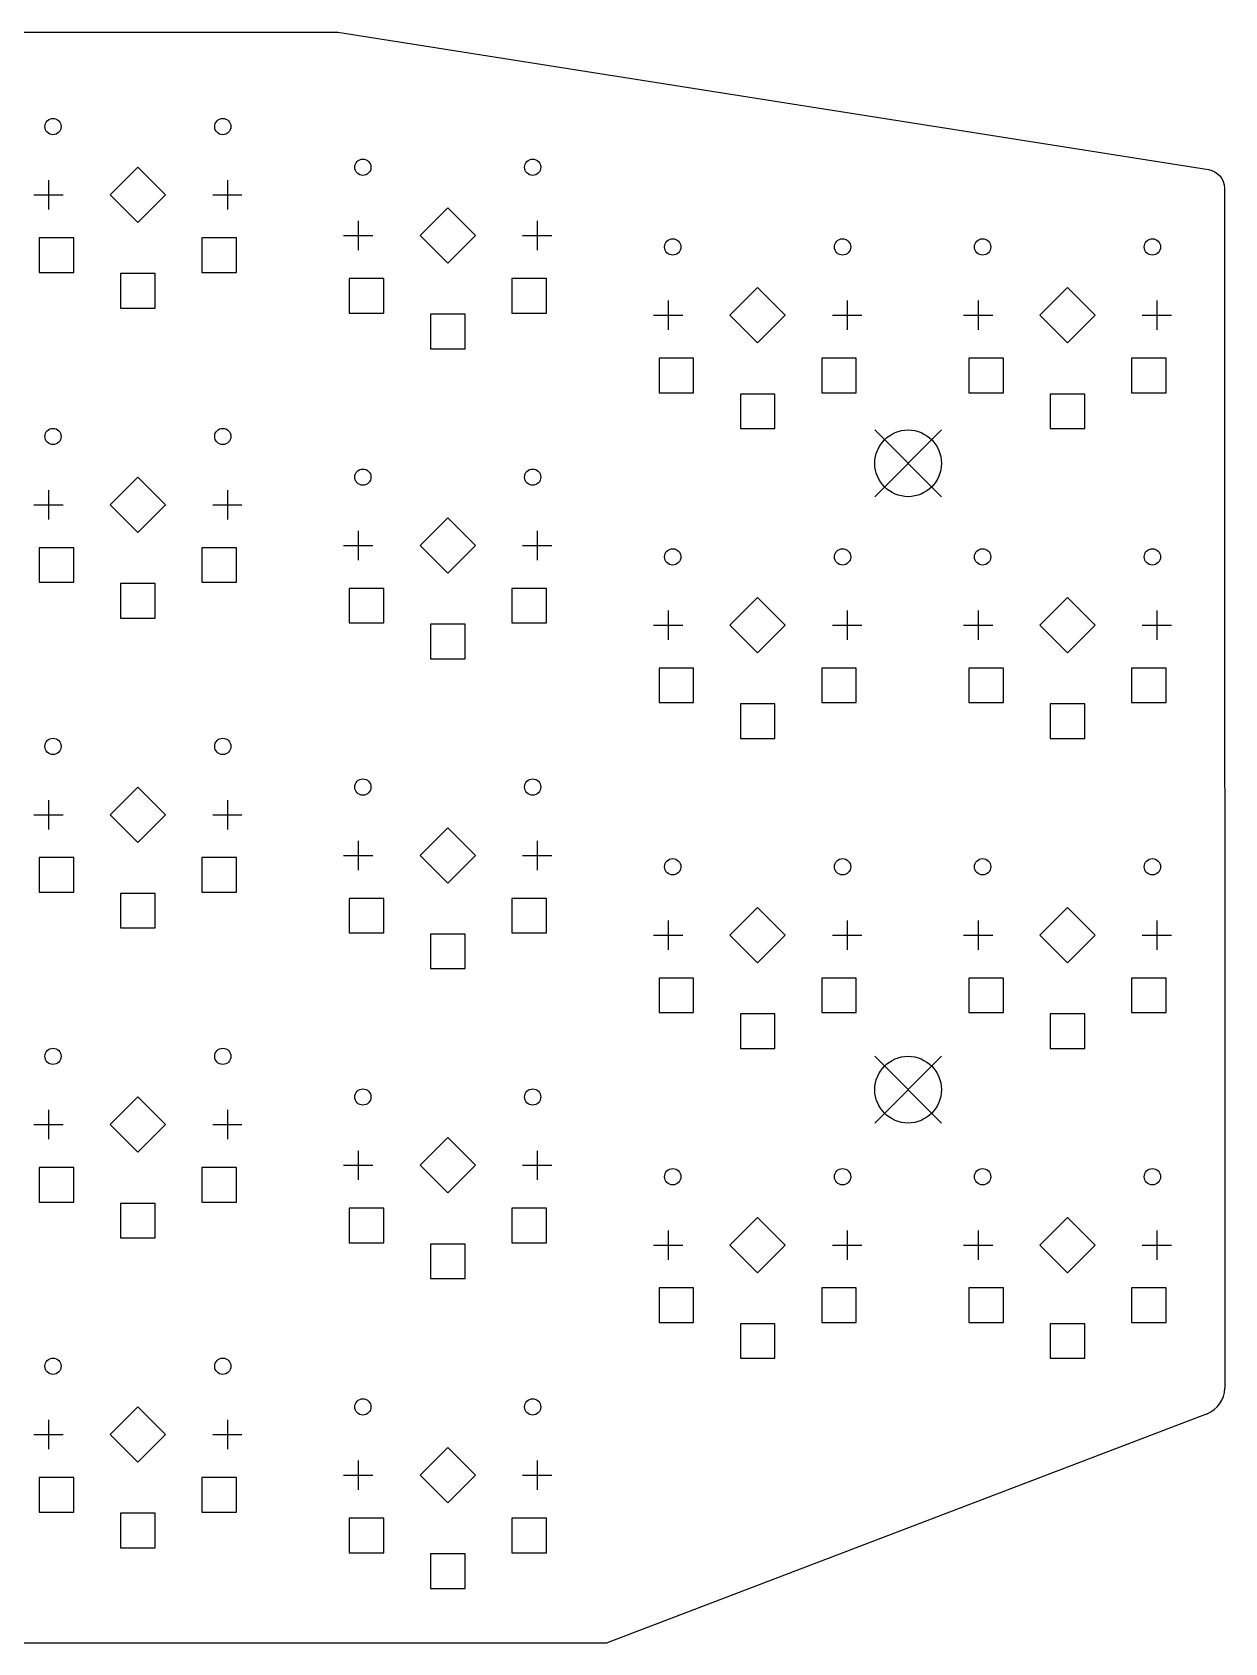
# Model space of a CAD drawing. Extents: x 3.15 to 8.88, y -6.68 to -1.38.
# Drawn here: x 5.99 to 8.877, y -5.276 to -1.378 of the extents above; entities that cross this region are included whole.
import ezdxf

# ---------------------------------------------------------------- set-up
doc = ezdxf.new("R2010")
doc.units = 0
doc.header["$MEASUREMENT"] = 0
doc.layers.add('BLACK', color=7, linetype='CONTINUOUS')

msp = doc.modelspace()

# ---------------------------------------------------------------- linework, layer by layer
at = {"layer": 'BLACK', "linetype": 'CONTINUOUS'}
for p, q in [((5.86614, -1.37795), (6.73031, -1.37795)), ((6.73031, -1.37795), (8.83762, -1.71044)), ((6.24606, -1.70472), (6.17913, -1.77165)), ((6.31299, -1.77165), (6.24606, -1.70472)), ((8.83762, -1.71044), (8.84556, -1.71247)), ((8.84556, -1.71247), (8.85283, -1.71581)), ((6.02953, -1.73622), (6.02953, -1.80709)), ((6.4626, -1.73622), (6.4626, -1.80709)), ((8.85283, -1.71581), (8.85932, -1.7203)), ((8.85932, -1.7203), (8.86489, -1.72581)), ((8.86489, -1.72581), (8.86944, -1.7322)), ((8.86944, -1.7322), (8.87285, -1.73932)), ((8.87285, -1.73932), (8.87498, -1.74703)), ((8.87498, -1.74703), (8.87572, -1.75519)), ((5.99409, -1.77165), (6.06496, -1.77165)), ((6.17913, -1.77165), (6.24606, -1.83858)), ((6.24606, -1.83858), (6.31299, -1.77165)), ((6.42717, -1.77165), (6.49803, -1.77165)), ((8.87572, -1.75519), (8.87678, -4.65945)), ((6.99606, -1.80315), (6.92913, -1.87008)), ((7.06299, -1.87008), (6.99606, -1.80315)), ((6.74409, -1.87008), (6.81496, -1.87008)), ((6.77953, -1.83465), (6.77953, -1.90551)), ((6.92913, -1.87008), (6.99606, -1.93701)), ((6.99606, -1.93701), (7.06299, -1.87008)), ((7.17717, -1.87008), (7.24803, -1.87008)), ((7.2126, -1.83465), (7.2126, -1.90551)), ((6.09097, -1.87556), (6.00745, -1.87556)), ((6.00745, -1.87556), (6.00745, -1.95908)), ((6.09097, -1.95908), (6.09097, -1.87556)), ((6.48467, -1.87556), (6.40115, -1.87556)), ((6.40115, -1.87556), (6.40115, -1.95908)), ((6.48467, -1.95908), (6.48467, -1.87556)), ((6.00745, -1.95908), (6.09097, -1.95908)), ((6.28782, -1.96218), (6.2043, -1.96218)), ((6.2043, -1.96218), (6.2043, -2.0457)), ((6.28782, -2.0457), (6.28782, -1.96218)), ((6.40115, -1.95908), (6.48467, -1.95908)), ((6.84097, -1.97399), (6.75745, -1.97399)), ((6.75745, -1.97399), (6.75745, -2.05751)), ((6.84097, -2.05751), (6.84097, -1.97399)), ((7.23467, -1.97399), (7.15115, -1.97399)), ((7.15115, -1.97399), (7.15115, -2.05751)), ((7.23467, -2.05751), (7.23467, -1.97399)), ((7.74606, -1.99606), (7.67913, -2.06299)), ((7.81299, -2.06299), (7.74606, -1.99606)), ((8.49606, -1.99606), (8.42913, -2.06299)), ((8.56299, -2.06299), (8.49606, -1.99606)), ((6.2043, -2.0457), (6.28782, -2.0457)), ((6.75745, -2.05751), (6.84097, -2.05751)), ((7.03782, -2.0606), (6.9543, -2.0606)), ((6.9543, -2.0606), (6.9543, -2.14412)), ((7.03782, -2.14412), (7.03782, -2.0606)), ((7.15115, -2.05751), (7.23467, -2.05751)), ((7.49409, -2.06299), (7.56496, -2.06299)), ((7.52953, -2.02756), (7.52953, -2.09843)), ((7.67913, -2.06299), (7.74606, -2.12992)), ((7.74606, -2.12992), (7.81299, -2.06299)), ((7.92717, -2.06299), (7.99803, -2.06299)), ((7.9626, -2.02756), (7.9626, -2.09843)), ((8.24409, -2.06299), (8.31496, -2.06299)), ((8.27953, -2.02756), (8.27953, -2.09843)), ((8.42913, -2.06299), (8.49606, -2.12992)), ((8.49606, -2.12992), (8.56299, -2.06299)), ((8.67717, -2.06299), (8.74803, -2.06299)), ((8.7126, -2.02756), (8.7126, -2.09843)), ((6.9543, -2.14412), (7.03782, -2.14412)), ((7.59097, -2.1669), (7.50745, -2.1669)), ((7.50745, -2.1669), (7.50745, -2.25042)), ((7.59097, -2.25042), (7.59097, -2.1669)), ((7.98467, -2.1669), (7.90115, -2.1669)), ((7.90115, -2.1669), (7.90115, -2.25042)), ((7.98467, -2.25042), (7.98467, -2.1669)), ((8.34097, -2.1669), (8.25745, -2.1669)), ((8.25745, -2.1669), (8.25745, -2.25042)), ((8.34097, -2.25042), (8.34097, -2.1669)), ((8.73467, -2.1669), (8.65115, -2.1669)), ((8.65115, -2.1669), (8.65115, -2.25042)), ((8.73467, -2.25042), (8.73467, -2.1669)), ((7.50745, -2.25042), (7.59097, -2.25042)), ((7.78782, -2.25352), (7.7043, -2.25352)), ((7.7043, -2.25352), (7.7043, -2.33703)), ((7.78782, -2.33703), (7.78782, -2.25352)), ((7.90115, -2.25042), (7.98467, -2.25042)), ((8.25745, -2.25042), (8.34097, -2.25042)), ((8.53782, -2.25352), (8.4543, -2.25352)), ((8.4543, -2.25352), (8.4543, -2.33703)), ((8.53782, -2.33703), (8.53782, -2.25352)), ((8.65115, -2.25042), (8.73467, -2.25042)), ((7.7043, -2.33703), (7.78782, -2.33703)), ((8.4543, -2.33703), (8.53782, -2.33703)), ((8.02953, -2.34055), (8.19094, -2.50197)), ((8.19094, -2.34055), (8.02953, -2.50197)), ((6.24606, -2.45472), (6.17913, -2.52165)), ((6.31299, -2.52165), (6.24606, -2.45472)), ((6.02953, -2.48622), (6.02953, -2.55709)), ((6.4626, -2.48622), (6.4626, -2.55709)), ((5.99409, -2.52165), (6.06496, -2.52165)), ((6.17913, -2.52165), (6.24606, -2.58858)), ((6.24606, -2.58858), (6.31299, -2.52165)), ((6.42717, -2.52165), (6.49803, -2.52165)), ((6.99606, -2.55315), (6.92913, -2.62008)), ((7.06299, -2.62008), (6.99606, -2.55315)), ((6.77953, -2.58465), (6.77953, -2.65551)), ((7.2126, -2.58465), (7.2126, -2.65551)), ((6.09097, -2.62556), (6.00745, -2.62556)), ((6.00745, -2.62556), (6.00745, -2.70908)), ((6.09097, -2.70908), (6.09097, -2.62556)), ((6.48467, -2.62556), (6.40115, -2.62556)), ((6.40115, -2.62556), (6.40115, -2.70908)), ((6.48467, -2.70908), (6.48467, -2.62556)), ((6.74409, -2.62008), (6.81496, -2.62008)), ((6.92913, -2.62008), (6.99606, -2.68701)), ((6.99606, -2.68701), (7.06299, -2.62008)), ((7.17717, -2.62008), (7.24803, -2.62008)), ((6.00745, -2.70908), (6.09097, -2.70908)), ((6.28782, -2.71218), (6.2043, -2.71218)), ((6.2043, -2.71218), (6.2043, -2.7957)), ((6.28782, -2.7957), (6.28782, -2.71218)), ((6.40115, -2.70908), (6.48467, -2.70908)), ((6.84097, -2.72399), (6.75745, -2.72399)), ((6.75745, -2.72399), (6.75745, -2.80751)), ((6.84097, -2.80751), (6.84097, -2.72399)), ((7.23467, -2.72399), (7.15115, -2.72399)), ((7.15115, -2.72399), (7.15115, -2.80751)), ((7.23467, -2.80751), (7.23467, -2.72399)), ((7.74606, -2.74606), (7.67913, -2.81299)), ((7.81299, -2.81299), (7.74606, -2.74606)), ((8.49606, -2.74606), (8.42913, -2.81299)), ((8.56299, -2.81299), (8.49606, -2.74606)), ((6.2043, -2.7957), (6.28782, -2.7957)), ((7.52953, -2.77756), (7.52953, -2.84843)), ((7.9626, -2.77756), (7.9626, -2.84843)), ((8.27953, -2.77756), (8.27953, -2.84843)), ((8.7126, -2.77756), (8.7126, -2.84843)), ((6.75745, -2.80751), (6.84097, -2.80751)), ((7.03782, -2.8106), (6.9543, -2.8106)), ((6.9543, -2.8106), (6.9543, -2.89412)), ((7.03782, -2.89412), (7.03782, -2.8106)), ((7.15115, -2.80751), (7.23467, -2.80751)), ((7.49409, -2.81299), (7.56496, -2.81299)), ((7.67913, -2.81299), (7.74606, -2.87992)), ((7.74606, -2.87992), (7.81299, -2.81299)), ((7.92717, -2.81299), (7.99803, -2.81299)), ((8.24409, -2.81299), (8.31496, -2.81299)), ((8.42913, -2.81299), (8.49606, -2.87992)), ((8.49606, -2.87992), (8.56299, -2.81299)), ((8.67717, -2.81299), (8.74803, -2.81299)), ((6.9543, -2.89412), (7.03782, -2.89412)), ((7.59097, -2.9169), (7.50745, -2.9169)), ((7.50745, -2.9169), (7.50745, -3.00042)), ((7.59097, -3.00042), (7.59097, -2.9169)), ((7.98467, -2.9169), (7.90115, -2.9169)), ((7.90115, -2.9169), (7.90115, -3.00042)), ((7.98467, -3.00042), (7.98467, -2.9169)), ((8.34097, -2.9169), (8.25745, -2.9169)), ((8.25745, -2.9169), (8.25745, -3.00042)), ((8.34097, -3.00042), (8.34097, -2.9169)), ((8.73467, -2.9169), (8.65115, -2.9169)), ((8.65115, -2.9169), (8.65115, -3.00042)), ((8.73467, -3.00042), (8.73467, -2.9169)), ((7.50745, -3.00042), (7.59097, -3.00042)), ((7.90115, -3.00042), (7.98467, -3.00042)), ((8.25745, -3.00042), (8.34097, -3.00042)), ((8.65115, -3.00042), (8.73467, -3.00042)), ((7.78782, -3.00352), (7.7043, -3.00352)), ((7.7043, -3.00352), (7.7043, -3.08703)), ((7.78782, -3.08703), (7.78782, -3.00352)), ((8.53782, -3.00352), (8.4543, -3.00352)), ((8.4543, -3.00352), (8.4543, -3.08703)), ((8.53782, -3.08703), (8.53782, -3.00352)), ((7.7043, -3.08703), (7.78782, -3.08703)), ((8.4543, -3.08703), (8.53782, -3.08703)), ((6.24606, -3.20472), (6.17913, -3.27165)), ((6.31299, -3.27165), (6.24606, -3.20472)), ((5.99409, -3.27165), (6.06496, -3.27165)), ((6.02953, -3.23622), (6.02953, -3.30709)), ((6.17913, -3.27165), (6.24606, -3.33858)), ((6.24606, -3.33858), (6.31299, -3.27165)), ((6.42717, -3.27165), (6.49803, -3.27165)), ((6.4626, -3.23622), (6.4626, -3.30709)), ((6.99606, -3.30315), (6.92913, -3.37008)), ((7.06299, -3.37008), (6.99606, -3.30315)), ((6.77953, -3.33465), (6.77953, -3.40551)), ((7.2126, -3.33465), (7.2126, -3.40551)), ((6.09097, -3.37556), (6.00745, -3.37556)), ((6.00745, -3.37556), (6.00745, -3.45908)), ((6.09097, -3.45908), (6.09097, -3.37556)), ((6.48467, -3.37556), (6.40115, -3.37556)), ((6.40115, -3.37556), (6.40115, -3.45908)), ((6.48467, -3.45908), (6.48467, -3.37556)), ((6.74409, -3.37008), (6.81496, -3.37008)), ((6.92913, -3.37008), (6.99606, -3.43701)), ((6.99606, -3.43701), (7.06299, -3.37008)), ((7.17717, -3.37008), (7.24803, -3.37008)), ((6.00745, -3.45908), (6.09097, -3.45908)), ((6.28782, -3.46218), (6.2043, -3.46218)), ((6.2043, -3.46218), (6.2043, -3.5457)), ((6.28782, -3.5457), (6.28782, -3.46218)), ((6.40115, -3.45908), (6.48467, -3.45908)), ((6.84097, -3.47399), (6.75745, -3.47399)), ((6.75745, -3.47399), (6.75745, -3.55751)), ((6.84097, -3.55751), (6.84097, -3.47399)), ((7.23467, -3.47399), (7.15115, -3.47399)), ((7.15115, -3.47399), (7.15115, -3.55751)), ((7.23467, -3.55751), (7.23467, -3.47399)), ((7.74606, -3.49606), (7.67913, -3.56299)), ((7.81299, -3.56299), (7.74606, -3.49606)), ((8.49606, -3.49606), (8.42913, -3.56299)), ((8.56299, -3.56299), (8.49606, -3.49606)), ((6.2043, -3.5457), (6.28782, -3.5457)), ((7.52953, -3.52756), (7.52953, -3.59843)), ((7.9626, -3.52756), (7.9626, -3.59843)), ((8.27953, -3.52756), (8.27953, -3.59843)), ((8.7126, -3.52756), (8.7126, -3.59843)), ((6.75745, -3.55751), (6.84097, -3.55751)), ((7.03782, -3.5606), (6.9543, -3.5606)), ((6.9543, -3.5606), (6.9543, -3.64412)), ((7.03782, -3.64412), (7.03782, -3.5606)), ((7.15115, -3.55751), (7.23467, -3.55751)), ((7.49409, -3.56299), (7.56496, -3.56299)), ((7.67913, -3.56299), (7.74606, -3.62992)), ((7.74606, -3.62992), (7.81299, -3.56299)), ((7.92717, -3.56299), (7.99803, -3.56299)), ((8.24409, -3.56299), (8.31496, -3.56299)), ((8.42913, -3.56299), (8.49606, -3.62992)), ((8.49606, -3.62992), (8.56299, -3.56299)), ((8.67717, -3.56299), (8.74803, -3.56299)), ((6.9543, -3.64412), (7.03782, -3.64412)), ((7.59097, -3.6669), (7.50745, -3.6669)), ((7.50745, -3.6669), (7.50745, -3.75042)), ((7.59097, -3.75042), (7.59097, -3.6669)), ((7.98467, -3.6669), (7.90115, -3.6669)), ((7.90115, -3.6669), (7.90115, -3.75042)), ((7.98467, -3.75042), (7.98467, -3.6669)), ((8.34097, -3.6669), (8.25745, -3.6669)), ((8.25745, -3.6669), (8.25745, -3.75042)), ((8.34097, -3.75042), (8.34097, -3.6669)), ((8.73467, -3.6669), (8.65115, -3.6669)), ((8.65115, -3.6669), (8.65115, -3.75042)), ((8.73467, -3.75042), (8.73467, -3.6669)), ((7.50745, -3.75042), (7.59097, -3.75042)), ((7.78782, -3.75352), (7.7043, -3.75352)), ((7.7043, -3.75352), (7.7043, -3.83703)), ((7.78782, -3.83703), (7.78782, -3.75352)), ((7.90115, -3.75042), (7.98467, -3.75042)), ((8.25745, -3.75042), (8.34097, -3.75042)), ((8.53782, -3.75352), (8.4543, -3.75352)), ((8.4543, -3.75352), (8.4543, -3.83703)), ((8.53782, -3.83703), (8.53782, -3.75352)), ((8.65115, -3.75042), (8.73467, -3.75042)), ((7.7043, -3.83703), (7.78782, -3.83703)), ((8.02953, -3.8563), (8.19094, -4.01772)), ((8.19094, -3.8563), (8.02953, -4.01772)), ((8.4543, -3.83703), (8.53782, -3.83703)), ((6.24606, -3.95472), (6.17913, -4.02165)), ((6.31299, -4.02165), (6.24606, -3.95472)), ((6.02953, -3.98622), (6.02953, -4.05709)), ((6.4626, -3.98622), (6.4626, -4.05709)), ((5.99409, -4.02165), (6.06496, -4.02165)), ((6.17913, -4.02165), (6.24606, -4.08858)), ((6.24606, -4.08858), (6.31299, -4.02165)), ((6.42717, -4.02165), (6.49803, -4.02165)), ((6.99606, -4.05315), (6.92913, -4.12008)), ((7.06299, -4.12008), (6.99606, -4.05315)), ((6.77953, -4.08465), (6.77953, -4.15551)), ((7.2126, -4.08465), (7.2126, -4.15551)), ((6.09097, -4.12556), (6.00745, -4.12556)), ((6.00745, -4.12556), (6.00745, -4.20908)), ((6.09097, -4.20908), (6.09097, -4.12556)), ((6.48467, -4.12556), (6.40115, -4.12556)), ((6.40115, -4.12556), (6.40115, -4.20908)), ((6.48467, -4.20908), (6.48467, -4.12556)), ((6.74409, -4.12008), (6.81496, -4.12008)), ((6.92913, -4.12008), (6.99606, -4.18701)), ((6.99606, -4.18701), (7.06299, -4.12008)), ((7.17717, -4.12008), (7.24803, -4.12008)), ((6.00745, -4.20908), (6.09097, -4.20908)), ((6.40115, -4.20908), (6.48467, -4.20908)), ((6.28782, -4.21218), (6.2043, -4.21218)), ((6.2043, -4.21218), (6.2043, -4.2957)), ((6.28782, -4.2957), (6.28782, -4.21218)), ((6.84097, -4.22399), (6.75745, -4.22399)), ((6.75745, -4.22399), (6.75745, -4.30751)), ((6.84097, -4.30751), (6.84097, -4.22399)), ((7.23467, -4.22399), (7.15115, -4.22399)), ((7.15115, -4.22399), (7.15115, -4.30751)), ((7.23467, -4.30751), (7.23467, -4.22399)), ((7.74606, -4.24606), (7.67913, -4.31299)), ((7.81299, -4.31299), (7.74606, -4.24606)), ((8.49606, -4.24606), (8.42913, -4.31299)), ((8.56299, -4.31299), (8.49606, -4.24606)), ((7.52953, -4.27756), (7.52953, -4.34843)), ((7.9626, -4.27756), (7.9626, -4.34843)), ((8.27953, -4.27756), (8.27953, -4.34843)), ((8.7126, -4.27756), (8.7126, -4.34843)), ((6.2043, -4.2957), (6.28782, -4.2957)), ((6.75745, -4.30751), (6.84097, -4.30751)), ((7.03782, -4.3106), (6.9543, -4.3106)), ((6.9543, -4.3106), (6.9543, -4.39412)), ((7.03782, -4.39412), (7.03782, -4.3106)), ((7.15115, -4.30751), (7.23467, -4.30751)), ((7.49409, -4.31299), (7.56496, -4.31299)), ((7.67913, -4.31299), (7.74606, -4.37992)), ((7.74606, -4.37992), (7.81299, -4.31299)), ((7.92717, -4.31299), (7.99803, -4.31299)), ((8.24409, -4.31299), (8.31496, -4.31299)), ((8.42913, -4.31299), (8.49606, -4.37992)), ((8.49606, -4.37992), (8.56299, -4.31299)), ((8.67717, -4.31299), (8.74803, -4.31299)), ((6.9543, -4.39412), (7.03782, -4.39412)), ((7.59097, -4.4169), (7.50745, -4.4169)), ((7.50745, -4.4169), (7.50745, -4.50042)), ((7.59097, -4.50042), (7.59097, -4.4169)), ((7.98467, -4.4169), (7.90115, -4.4169)), ((7.90115, -4.4169), (7.90115, -4.50042)), ((7.98467, -4.50042), (7.98467, -4.4169)), ((8.34097, -4.4169), (8.25745, -4.4169)), ((8.25745, -4.4169), (8.25745, -4.50042)), ((8.34097, -4.50042), (8.34097, -4.4169)), ((8.73467, -4.4169), (8.65115, -4.4169)), ((8.65115, -4.4169), (8.65115, -4.50042)), ((8.73467, -4.50042), (8.73467, -4.4169)), ((7.50745, -4.50042), (7.59097, -4.50042)), ((7.78782, -4.50352), (7.7043, -4.50352)), ((7.7043, -4.50352), (7.7043, -4.58703)), ((7.78782, -4.58703), (7.78782, -4.50352)), ((7.90115, -4.50042), (7.98467, -4.50042)), ((8.25745, -4.50042), (8.34097, -4.50042)), ((8.53782, -4.50352), (8.4543, -4.50352)), ((8.4543, -4.50352), (8.4543, -4.58703)), ((8.53782, -4.58703), (8.53782, -4.50352)), ((8.65115, -4.50042), (8.73467, -4.50042)), ((7.7043, -4.58703), (7.78782, -4.58703)), ((8.4543, -4.58703), (8.53782, -4.58703)), ((6.24606, -4.70472), (6.17913, -4.77165)), ((6.31299, -4.77165), (6.24606, -4.70472)), ((6.02953, -4.73622), (6.02953, -4.80709)), ((6.4626, -4.73622), (6.4626, -4.80709)), ((8.83411, -4.7216), (7.38189, -5.27559)), ((5.99409, -4.77165), (6.06496, -4.77165)), ((6.17913, -4.77165), (6.24606, -4.83858)), ((6.24606, -4.83858), (6.31299, -4.77165)), ((6.42717, -4.77165), (6.49803, -4.77165)), ((6.99606, -4.80315), (6.92913, -4.87008)), ((7.06299, -4.87008), (6.99606, -4.80315)), ((6.74409, -4.87008), (6.81496, -4.87008)), ((6.77953, -4.83465), (6.77953, -4.90551)), ((6.92913, -4.87008), (6.99606, -4.93701)), ((6.99606, -4.93701), (7.06299, -4.87008)), ((7.17717, -4.87008), (7.24803, -4.87008)), ((7.2126, -4.83465), (7.2126, -4.90551)), ((6.09097, -4.87556), (6.00745, -4.87556)), ((6.00745, -4.87556), (6.00745, -4.95908)), ((6.09097, -4.95908), (6.09097, -4.87556)), ((6.48467, -4.87556), (6.40115, -4.87556)), ((6.40115, -4.87556), (6.40115, -4.95908)), ((6.48467, -4.95908), (6.48467, -4.87556)), ((6.00745, -4.95908), (6.09097, -4.95908)), ((6.28782, -4.96218), (6.2043, -4.96218)), ((6.2043, -4.96218), (6.2043, -5.0457)), ((6.28782, -5.0457), (6.28782, -4.96218)), ((6.40115, -4.95908), (6.48467, -4.95908)), ((6.84097, -4.97399), (6.75745, -4.97399)), ((6.75745, -4.97399), (6.75745, -5.05751)), ((6.84097, -5.05751), (6.84097, -4.97399)), ((7.23467, -4.97399), (7.15115, -4.97399)), ((7.15115, -4.97399), (7.15115, -5.05751)), ((7.23467, -5.05751), (7.23467, -4.97399)), ((6.2043, -5.0457), (6.28782, -5.0457)), ((6.75745, -5.05751), (6.84097, -5.05751)), ((7.03782, -5.0606), (6.9543, -5.0606)), ((6.9543, -5.0606), (6.9543, -5.14412)), ((7.03782, -5.14412), (7.03782, -5.0606)), ((7.15115, -5.05751), (7.23467, -5.05751)), ((6.9543, -5.14412), (7.03782, -5.14412)), ((5.43914, -5.27559), (7.38189, -5.27559))]:
    msp.add_line(p, q, dxfattribs=at)
at = {"layer": 'BLACK'}
for centre, radius in [((6.04055, -1.6063), 0.01969), ((6.45157, -1.6063), 0.01969), ((6.79055, -1.70472), 0.01969), ((7.20157, -1.70472), 0.01969), ((7.54055, -1.89764), 0.01969), ((7.95157, -1.89764), 0.01969), ((8.29055, -1.89764), 0.01969), ((8.70157, -1.89764), 0.01969), ((6.04055, -2.3563), 0.01969), ((6.45157, -2.3563), 0.01969), ((8.11024, -2.42126), 0.08071), ((6.79055, -2.45472), 0.01969), ((7.20157, -2.45472), 0.01969), ((7.54055, -2.64764), 0.01969), ((7.95157, -2.64764), 0.01969), ((8.29055, -2.64764), 0.01969), ((8.70157, -2.64764), 0.01969), ((6.04055, -3.1063), 0.01969), ((6.45157, -3.1063), 0.01969), ((6.79055, -3.20472), 0.01969), ((7.20157, -3.20472), 0.01969), ((7.54055, -3.39764), 0.01969), ((7.95157, -3.39764), 0.01969), ((8.29055, -3.39764), 0.01969), ((8.70157, -3.39764), 0.01969), ((6.04055, -3.8563), 0.01969), ((6.45157, -3.8563), 0.01969), ((8.11024, -3.93701), 0.08071), ((6.79055, -3.95472), 0.01969), ((7.20157, -3.95472), 0.01969), ((7.54055, -4.14764), 0.01969), ((7.95157, -4.14764), 0.01969), ((8.29055, -4.14764), 0.01969), ((8.70157, -4.14764), 0.01969), ((6.04055, -4.6063), 0.01969), ((6.45157, -4.6063), 0.01969), ((6.79055, -4.70472), 0.01969), ((7.20157, -4.70472), 0.01969)]:
    msp.add_circle(centre, radius, dxfattribs=at)
msp.add_arc((8.80787, -4.65786), 0.06893, -67.622, -1.32219, dxfattribs=at)

doc.saveas('drawing.dxf')
